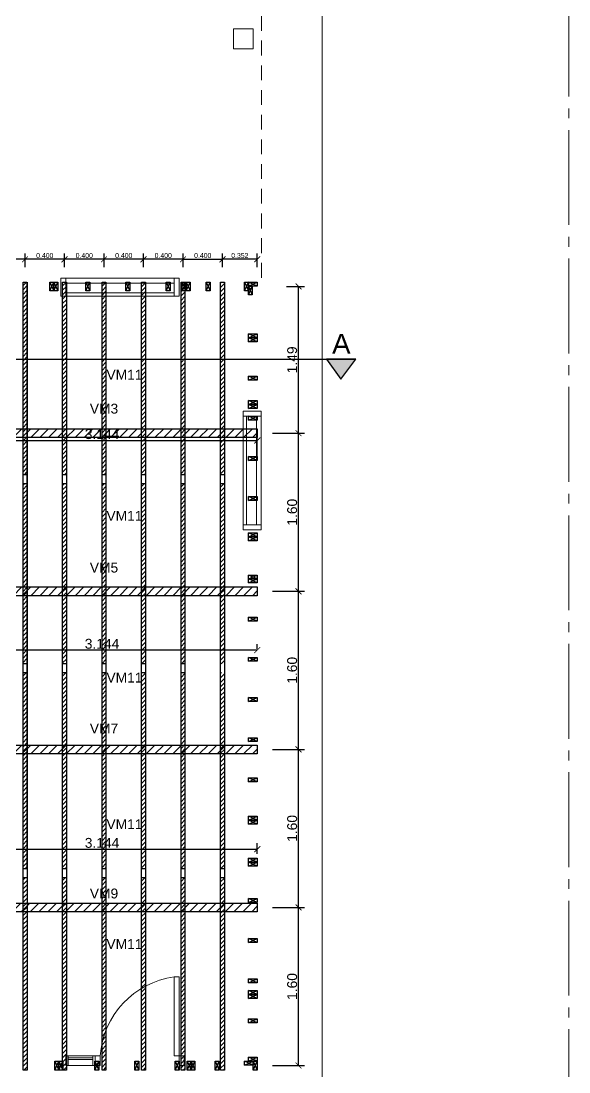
# Model space of a CAD drawing. Header units: millimetres. Extents: x 2924 to 6397, y 1565 to 1704.
# Drawn here: x 3223.78 to 3229.33, y 1580.18 to 1590.81 of the extents above; entities that cross this region are included whole.
import ezdxf

# ---------------------------------------------------------------- set-up
doc = ezdxf.new("R2010")
doc.units = ezdxf.units.MM
doc.header["$PDMODE"] = 35
for name, pattern in [('ACAD_ISO04W100', [30, 24, -3, 0, -3]), ('CONTINUA', [200, 100, 100]), ('DASHED', [0.75, 0.5, -0.25])]:
    doc.linetypes.add(name, pattern=pattern)
doc.layers.get('Defpoints').update_dxf_attribs({"color": 230})
for name, color, linetype in [('00_Celosia', 6, 'Continuous'), ('EJES', 8, 'Continuous'), ('P0-CARPINTERIAS', 7, 'Continuous'), ('P0-MUROS', 7, 'Continuous'), ('P0-PROYECCION', 7, 'Continuous'), ('P0-SOLADOS', 7, 'Continuous'), ('PT-MUROS', 7, 'Continuous')]:
    doc.layers.add(name, color=color, linetype=linetype)
doc.styles.add('Arial10', font='arial.ttf', dxfattribs={"height": 0.1})
doc.styles.get("Standard").update_dxf_attribs({"font": 'arial.ttf'})
doc.dimstyles.new('COTA-1-50', dxfattribs={"dimtxt": 0.1, "dimasz": 0.06, "dimexe": 0.06, "dimexo": 0.15, "dimgap": 0.0125, "dimtad": 1, "dimzin": 0, "dimdsep": 46, "dimtxsty": 'Arial10', "dimblk1": 'ARCHTICK', "dimblk2": 'ARCHTICK', "dimsah": 1, "dimcen": 0.09, "dimclrd": 7, "dimclre": 7, "dimclrt": 7, "dimazin": 0, "dimtfac": 1, "dimtofl": 0, "dimtmove": 2, "dimatfit": 3, "dimldrblk": 'ARCHTICK', "dimfxl": 1, "dimtolj": 1, "dimtzin": 0, "dimarcsym": 0})

# ---------------------------------------------------------------- blocks, each defined once
blk = doc.blocks.new('_ARCHTICK')
at = {"color": 0, "linetype": 'ByBlock', "const_width": 0.15}
blk.add_lwpolyline([(-0.5, -0.5), (0.5, 0.5)], dxfattribs=at)
blk = doc.blocks.new('*D430')
at = {"layer": 'Defpoints', "color": 0, "transparency": 16777216}
for p in [(3226.169, 1582.431), (3223.025, 1582.233), (3226.169, 1582.233)]:
    blk.add_point(p, dxfattribs=at)
at = {"layer": 'PT-MUROS', "color": 7, "lineweight": -2, "transparency": 16777216}
for p, q in [((3223.025, 1582.383), (3223.025, 1582.491)), ((3226.169, 1582.383), (3226.169, 1582.491)), ((3223.025, 1582.431), (3226.169, 1582.431))]:
    blk.add_line(p, q, dxfattribs=at)
at = {"layer": 'PT-MUROS', "color": 7, "lineweight": -2, "transparency": 16777216, "xscale": 0.06, "yscale": 0.06, "zscale": 0.06, "rotation": 180}
blk.add_blockref('_ARCHTICK', (3223.025, 1582.431), dxfattribs=at)
at = {"layer": 'PT-MUROS', "color": 7, "lineweight": -2, "transparency": 16777216, "xscale": 0.06, "yscale": 0.06, "zscale": 0.06}
blk.add_blockref('_ARCHTICK', (3226.169, 1582.431), dxfattribs=at)
at = {"layer": 'PT-MUROS', "color": 7, "transparency": 16777216, "insert": (3224.597, 1582.494), "char_height": 0.1, "attachment_point": 5, "style": 'Arial10'}
blk.add_mtext('\\A1;3.144', dxfattribs=at)
blk = doc.blocks.new('*D436')
at = {"layer": 'Defpoints', "color": 0, "transparency": 16777216}
for p in [(3226.169, 1586.567), (3223.025, 1586.221), (3226.169, 1586.221)]:
    blk.add_point(p, dxfattribs=at)
at = {"layer": 'PT-MUROS', "color": 7, "lineweight": -2, "transparency": 16777216}
for p, q in [((3223.025, 1586.371), (3223.025, 1586.627)), ((3226.169, 1586.371), (3226.169, 1586.627)), ((3223.025, 1586.567), (3226.169, 1586.567))]:
    blk.add_line(p, q, dxfattribs=at)
at = {"layer": 'PT-MUROS', "color": 7, "lineweight": -2, "transparency": 16777216, "xscale": 0.06, "yscale": 0.06, "zscale": 0.06, "rotation": 180}
blk.add_blockref('_ARCHTICK', (3223.025, 1586.567), dxfattribs=at)
at = {"layer": 'PT-MUROS', "color": 7, "lineweight": -2, "transparency": 16777216, "xscale": 0.06, "yscale": 0.06, "zscale": 0.06}
blk.add_blockref('_ARCHTICK', (3226.169, 1586.567), dxfattribs=at)
at = {"layer": 'PT-MUROS', "color": 7, "transparency": 16777216, "insert": (3224.597, 1586.631), "char_height": 0.1, "attachment_point": 5, "style": 'Arial10'}
blk.add_mtext('\\A1;3.144', dxfattribs=at)
blk = doc.blocks.new('*D437')
at = {"layer": 'Defpoints', "color": 0, "transparency": 16777216}
for p in [(3223.025, 1584.446), (3223.025, 1584.307), (3226.169, 1584.307)]:
    blk.add_point(p, dxfattribs=at)
at = {"layer": 'PT-MUROS', "color": 7, "lineweight": -2, "transparency": 16777216}
for p, q in [((3223.025, 1584.457), (3223.025, 1584.506)), ((3226.169, 1584.457), (3226.169, 1584.506)), ((3226.169, 1584.446), (3223.025, 1584.446))]:
    blk.add_line(p, q, dxfattribs=at)
at = {"layer": 'PT-MUROS', "color": 7, "lineweight": -2, "transparency": 16777216, "xscale": 0.06, "yscale": 0.06, "zscale": 0.06, "rotation": 180}
blk.add_blockref('_ARCHTICK', (3223.025, 1584.446), dxfattribs=at)
at = {"layer": 'PT-MUROS', "color": 7, "lineweight": -2, "transparency": 16777216, "xscale": 0.06, "yscale": 0.06, "zscale": 0.06}
blk.add_blockref('_ARCHTICK', (3226.169, 1584.446), dxfattribs=at)
at = {"layer": 'PT-MUROS', "color": 7, "transparency": 16777216, "insert": (3224.597, 1584.509), "char_height": 0.1, "attachment_point": 5, "style": 'Arial10'}
blk.add_mtext('\\A1;3.144', dxfattribs=at)
blk = doc.blocks.new('*D426')
at = {"layer": 'Defpoints', "color": 0, "transparency": 16777216}
for p in [(3225.817, 1588.401), (3225.817, 1588.171), (3226.169, 1588.171)]:
    blk.add_point(p, dxfattribs=at)
at = {"layer": 'PT-MUROS', "color": 7, "lineweight": -2, "transparency": 16777216}
for p, q in [((3225.817, 1588.321), (3225.817, 1588.461)), ((3226.169, 1588.401), (3225.817, 1588.401)), ((3226.169, 1588.321), (3226.169, 1588.461))]:
    blk.add_line(p, q, dxfattribs=at)
at = {"layer": 'PT-MUROS', "color": 7, "lineweight": -2, "transparency": 16777216, "xscale": 0.06, "yscale": 0.06, "zscale": 0.06, "rotation": 180}
blk.add_blockref('_ARCHTICK', (3225.817, 1588.401), dxfattribs=at)
at = {"layer": 'PT-MUROS', "color": 7, "lineweight": -2, "transparency": 16777216, "xscale": 0.06, "yscale": 0.06, "zscale": 0.06}
blk.add_blockref('_ARCHTICK', (3226.169, 1588.401), dxfattribs=at)
at = {"layer": 'PT-MUROS', "color": 7, "transparency": 16777216, "insert": (3225.993, 1588.439), "char_height": 0.05, "attachment_point": 5}
blk.add_mtext('\\A1;0.352', dxfattribs=at)
blk = doc.blocks.new('*D427')
at = {"layer": 'Defpoints', "color": 0, "transparency": 16777216}
for p in [(3225.817, 1588.401), (3225.417, 1588.171), (3225.817, 1588.171)]:
    blk.add_point(p, dxfattribs=at)
at = {"layer": 'PT-MUROS', "color": 7, "lineweight": -2, "transparency": 16777216}
for p, q in [((3225.417, 1588.321), (3225.417, 1588.461)), ((3225.417, 1588.401), (3225.817, 1588.401)), ((3225.817, 1588.321), (3225.817, 1588.461))]:
    blk.add_line(p, q, dxfattribs=at)
at = {"layer": 'PT-MUROS', "color": 7, "lineweight": -2, "transparency": 16777216, "xscale": 0.06, "yscale": 0.06, "zscale": 0.06, "rotation": 180}
blk.add_blockref('_ARCHTICK', (3225.417, 1588.401), dxfattribs=at)
at = {"layer": 'PT-MUROS', "color": 7, "lineweight": -2, "transparency": 16777216, "xscale": 0.06, "yscale": 0.06, "zscale": 0.06}
blk.add_blockref('_ARCHTICK', (3225.817, 1588.401), dxfattribs=at)
at = {"layer": 'PT-MUROS', "color": 7, "transparency": 16777216, "insert": (3225.617, 1588.439), "char_height": 0.05, "attachment_point": 5}
blk.add_mtext('\\A1;0.400', dxfattribs=at)
blk = doc.blocks.new('*D428')
at = {"layer": 'Defpoints', "color": 0, "transparency": 16777216}
for p in [(3225.017, 1588.401), (3225.017, 1588.171), (3225.417, 1588.171)]:
    blk.add_point(p, dxfattribs=at)
at = {"layer": 'PT-MUROS', "color": 7, "lineweight": -2, "transparency": 16777216}
for p, q in [((3225.017, 1588.321), (3225.017, 1588.461)), ((3225.417, 1588.401), (3225.017, 1588.401)), ((3225.417, 1588.321), (3225.417, 1588.461))]:
    blk.add_line(p, q, dxfattribs=at)
at = {"layer": 'PT-MUROS', "color": 7, "lineweight": -2, "transparency": 16777216, "xscale": 0.06, "yscale": 0.06, "zscale": 0.06, "rotation": 180}
blk.add_blockref('_ARCHTICK', (3225.017, 1588.401), dxfattribs=at)
at = {"layer": 'PT-MUROS', "color": 7, "lineweight": -2, "transparency": 16777216, "xscale": 0.06, "yscale": 0.06, "zscale": 0.06}
blk.add_blockref('_ARCHTICK', (3225.417, 1588.401), dxfattribs=at)
at = {"layer": 'PT-MUROS', "color": 7, "transparency": 16777216, "insert": (3225.217, 1588.439), "char_height": 0.05, "attachment_point": 5}
blk.add_mtext('\\A1;0.400', dxfattribs=at)
blk = doc.blocks.new('*D429')
at = {"layer": 'Defpoints', "color": 0, "transparency": 16777216}
for p in [(3224.617, 1588.401), (3224.617, 1588.171), (3225.017, 1588.171)]:
    blk.add_point(p, dxfattribs=at)
at = {"layer": 'PT-MUROS', "color": 7, "lineweight": -2, "transparency": 16777216}
for p, q in [((3224.617, 1588.321), (3224.617, 1588.461)), ((3225.017, 1588.401), (3224.617, 1588.401)), ((3225.017, 1588.321), (3225.017, 1588.461))]:
    blk.add_line(p, q, dxfattribs=at)
at = {"layer": 'PT-MUROS', "color": 7, "lineweight": -2, "transparency": 16777216, "xscale": 0.06, "yscale": 0.06, "zscale": 0.06, "rotation": 180}
blk.add_blockref('_ARCHTICK', (3224.617, 1588.401), dxfattribs=at)
at = {"layer": 'PT-MUROS', "color": 7, "lineweight": -2, "transparency": 16777216, "xscale": 0.06, "yscale": 0.06, "zscale": 0.06}
blk.add_blockref('_ARCHTICK', (3225.017, 1588.401), dxfattribs=at)
at = {"layer": 'PT-MUROS', "color": 7, "transparency": 16777216, "insert": (3224.817, 1588.439), "char_height": 0.05, "attachment_point": 5}
blk.add_mtext('\\A1;0.400', dxfattribs=at)
blk = doc.blocks.new('*D439')
at = {"layer": 'Defpoints', "color": 0, "transparency": 16777216}
for p in [(3224.217, 1588.401), (3224.217, 1588.171), (3224.617, 1588.171)]:
    blk.add_point(p, dxfattribs=at)
at = {"layer": 'PT-MUROS', "color": 7, "lineweight": -2, "transparency": 16777216}
for p, q in [((3224.217, 1588.321), (3224.217, 1588.461)), ((3224.617, 1588.401), (3224.217, 1588.401)), ((3224.617, 1588.321), (3224.617, 1588.461))]:
    blk.add_line(p, q, dxfattribs=at)
at = {"layer": 'PT-MUROS', "color": 7, "lineweight": -2, "transparency": 16777216, "xscale": 0.06, "yscale": 0.06, "zscale": 0.06, "rotation": 180}
blk.add_blockref('_ARCHTICK', (3224.217, 1588.401), dxfattribs=at)
at = {"layer": 'PT-MUROS', "color": 7, "lineweight": -2, "transparency": 16777216, "xscale": 0.06, "yscale": 0.06, "zscale": 0.06}
blk.add_blockref('_ARCHTICK', (3224.617, 1588.401), dxfattribs=at)
at = {"layer": 'PT-MUROS', "color": 7, "transparency": 16777216, "insert": (3224.417, 1588.439), "char_height": 0.05, "attachment_point": 5}
blk.add_mtext('\\A1;0.400', dxfattribs=at)
blk = doc.blocks.new('*D440')
at = {"layer": 'Defpoints', "color": 0, "transparency": 16777216}
for p in [(3223.817, 1588.401), (3223.817, 1588.171), (3224.217, 1588.171)]:
    blk.add_point(p, dxfattribs=at)
at = {"layer": 'PT-MUROS', "color": 7, "lineweight": -2, "transparency": 16777216}
for p, q in [((3223.817, 1588.321), (3223.817, 1588.461)), ((3224.217, 1588.401), (3223.817, 1588.401)), ((3224.217, 1588.321), (3224.217, 1588.461))]:
    blk.add_line(p, q, dxfattribs=at)
at = {"layer": 'PT-MUROS', "color": 7, "lineweight": -2, "transparency": 16777216, "xscale": 0.06, "yscale": 0.06, "zscale": 0.06, "rotation": 180}
blk.add_blockref('_ARCHTICK', (3223.817, 1588.401), dxfattribs=at)
at = {"layer": 'PT-MUROS', "color": 7, "lineweight": -2, "transparency": 16777216, "xscale": 0.06, "yscale": 0.06, "zscale": 0.06}
blk.add_blockref('_ARCHTICK', (3224.217, 1588.401), dxfattribs=at)
at = {"layer": 'PT-MUROS', "color": 7, "transparency": 16777216, "insert": (3224.017, 1588.439), "char_height": 0.05, "attachment_point": 5}
blk.add_mtext('\\A1;0.400', dxfattribs=at)
blk = doc.blocks.new('*D441')
at = {"layer": 'Defpoints', "color": 0, "transparency": 16777216}
for p in [(3223.417, 1588.401), (3223.417, 1588.171), (3223.817, 1588.171)]:
    blk.add_point(p, dxfattribs=at)
at = {"layer": 'PT-MUROS', "color": 7, "lineweight": -2, "transparency": 16777216}
for p, q in [((3223.417, 1588.321), (3223.417, 1588.461)), ((3223.817, 1588.401), (3223.417, 1588.401)), ((3223.817, 1588.321), (3223.817, 1588.461))]:
    blk.add_line(p, q, dxfattribs=at)
at = {"layer": 'PT-MUROS', "color": 7, "lineweight": -2, "transparency": 16777216, "xscale": 0.06, "yscale": 0.06, "zscale": 0.06, "rotation": 180}
blk.add_blockref('_ARCHTICK', (3223.417, 1588.401), dxfattribs=at)
at = {"layer": 'PT-MUROS', "color": 7, "lineweight": -2, "transparency": 16777216, "xscale": 0.06, "yscale": 0.06, "zscale": 0.06}
blk.add_blockref('_ARCHTICK', (3223.817, 1588.401), dxfattribs=at)
at = {"layer": 'PT-MUROS', "color": 7, "transparency": 16777216, "insert": (3223.617, 1588.439), "char_height": 0.05, "attachment_point": 5}
blk.add_mtext('\\A1;0.400', dxfattribs=at)
blk = doc.blocks.new('*D467')
at = {"layer": '00_Celosia', "color": 7, "lineweight": -2, "transparency": 16777216}
for p, q in [((3226.325, 1581.841), (3226.647, 1581.841)), ((3226.587, 1580.241), (3226.587, 1581.841)), ((3226.325, 1580.241), (3226.647, 1580.241))]:
    blk.add_line(p, q, dxfattribs=at)
at = {"layer": 'Defpoints', "color": 0, "transparency": 16777216}
for p in [(3226.175, 1581.841), (3226.587, 1581.841), (3226.175, 1580.241)]:
    blk.add_point(p, dxfattribs=at)
at = {"layer": '00_Celosia', "color": 7, "lineweight": -2, "transparency": 16777216, "xscale": 0.06, "yscale": 0.06, "zscale": 0.06}
for p, rotation in [((3226.587, 1581.841), 90), ((3226.587, 1580.241), 270)]:
    blk.add_blockref('_ARCHTICK', p, dxfattribs=dict(at, rotation=rotation))
at = {"layer": '00_Celosia', "color": 7, "transparency": 16777216, "insert": (3226.523, 1581.041), "char_height": 0.1, "attachment_point": 5, "rotation": 90, "style": 'Arial10'}
blk.add_mtext('\\A1;1.60', dxfattribs=at)
blk = doc.blocks.new('*D468')
at = {"layer": '00_Celosia', "color": 7, "lineweight": -2, "transparency": 16777216}
for p, q in [((3226.325, 1583.441), (3226.647, 1583.441)), ((3226.587, 1581.841), (3226.587, 1583.441)), ((3226.325, 1581.841), (3226.647, 1581.841))]:
    blk.add_line(p, q, dxfattribs=at)
at = {"layer": 'Defpoints', "color": 0, "transparency": 16777216}
for p in [(3226.175, 1583.441), (3226.587, 1583.441), (3226.175, 1581.841)]:
    blk.add_point(p, dxfattribs=at)
at = {"layer": '00_Celosia', "color": 7, "lineweight": -2, "transparency": 16777216, "xscale": 0.06, "yscale": 0.06, "zscale": 0.06}
for p, rotation in [((3226.587, 1583.441), 90), ((3226.587, 1581.841), 270)]:
    blk.add_blockref('_ARCHTICK', p, dxfattribs=dict(at, rotation=rotation))
at = {"layer": '00_Celosia', "color": 7, "transparency": 16777216, "insert": (3226.523, 1582.641), "char_height": 0.1, "attachment_point": 5, "rotation": 90, "style": 'Arial10'}
blk.add_mtext('\\A1;1.60', dxfattribs=at)
blk = doc.blocks.new('*D469')
at = {"layer": '00_Celosia', "color": 7, "lineweight": -2, "transparency": 16777216}
for p, q in [((3226.325, 1585.041), (3226.647, 1585.041)), ((3226.587, 1583.441), (3226.587, 1585.041)), ((3226.325, 1583.441), (3226.647, 1583.441))]:
    blk.add_line(p, q, dxfattribs=at)
at = {"layer": 'Defpoints', "color": 0, "transparency": 16777216}
for p in [(3226.175, 1585.041), (3226.587, 1585.041), (3226.175, 1583.441)]:
    blk.add_point(p, dxfattribs=at)
at = {"layer": '00_Celosia', "color": 7, "lineweight": -2, "transparency": 16777216, "xscale": 0.06, "yscale": 0.06, "zscale": 0.06}
for p, rotation in [((3226.587, 1585.041), 90), ((3226.587, 1583.441), 270)]:
    blk.add_blockref('_ARCHTICK', p, dxfattribs=dict(at, rotation=rotation))
at = {"layer": '00_Celosia', "color": 7, "transparency": 16777216, "insert": (3226.523, 1584.241), "char_height": 0.1, "attachment_point": 5, "rotation": 90, "style": 'Arial10'}
blk.add_mtext('\\A1;1.60', dxfattribs=at)
blk = doc.blocks.new('*D470')
at = {"layer": '00_Celosia', "color": 7, "lineweight": -2, "transparency": 16777216}
for p, q in [((3226.325, 1586.641), (3226.647, 1586.641)), ((3226.587, 1585.041), (3226.587, 1586.641)), ((3226.325, 1585.041), (3226.647, 1585.041))]:
    blk.add_line(p, q, dxfattribs=at)
at = {"layer": 'Defpoints', "color": 0, "transparency": 16777216}
for p in [(3226.175, 1586.641), (3226.587, 1586.641), (3226.175, 1585.041)]:
    blk.add_point(p, dxfattribs=at)
at = {"layer": '00_Celosia', "color": 7, "lineweight": -2, "transparency": 16777216, "xscale": 0.06, "yscale": 0.06, "zscale": 0.06}
for p, rotation in [((3226.587, 1586.641), 90), ((3226.587, 1585.041), 270)]:
    blk.add_blockref('_ARCHTICK', p, dxfattribs=dict(at, rotation=rotation))
at = {"layer": '00_Celosia', "color": 7, "transparency": 16777216, "insert": (3226.523, 1585.841), "char_height": 0.1, "attachment_point": 5, "rotation": 90, "style": 'Arial10'}
blk.add_mtext('\\A1;1.60', dxfattribs=at)
blk = doc.blocks.new('*D471')
at = {"layer": '00_Celosia', "color": 7, "lineweight": -2, "transparency": 16777216}
for p, q in [((3226.464, 1588.126), (3226.647, 1588.126)), ((3226.587, 1586.641), (3226.587, 1588.126)), ((3226.325, 1586.641), (3226.647, 1586.641))]:
    blk.add_line(p, q, dxfattribs=at)
at = {"layer": 'Defpoints', "color": 0, "transparency": 16777216}
for p in [(3226.314, 1588.126), (3226.587, 1588.126), (3226.175, 1586.641)]:
    blk.add_point(p, dxfattribs=at)
at = {"layer": '00_Celosia', "color": 7, "lineweight": -2, "transparency": 16777216, "xscale": 0.06, "yscale": 0.06, "zscale": 0.06}
for p, rotation in [((3226.587, 1588.126), 90), ((3226.587, 1586.641), 270)]:
    blk.add_blockref('_ARCHTICK', p, dxfattribs=dict(at, rotation=rotation))
at = {"layer": '00_Celosia', "color": 7, "transparency": 16777216, "insert": (3226.523, 1587.383), "char_height": 0.1, "attachment_point": 5, "rotation": 90, "style": 'Arial10'}
blk.add_mtext('\\A1;1.49', dxfattribs=at)

msp = doc.modelspace()

# ---------------------------------------------------------------- hatches: boundary and pattern name
at = {"layer": 'PT-MUROS'}
h = msp.add_hatch(dxfattribs=at)
h.set_pattern_fill('ANSI31', color=4, scale=0.01)
h.set_pattern_definition([(45, (135.904342, -40.150485), (-0.0224506403, 0.0224506403), [])])
h.paths.add_polyline_path([(3225.7968, 1588.1706), (3225.8368, 1588.1706), (3225.8368, 1586.2209), (3225.7968, 1586.2209)])
h.paths.add_polyline_path([(3225.3968, 1588.1706), (3225.4368, 1588.1706), (3225.4368, 1586.2209), (3225.3968, 1586.2209)])
h.paths.add_polyline_path([(3224.9968, 1588.1706), (3225.0368, 1588.1706), (3225.0368, 1586.2209), (3224.9968, 1586.2209)])
h.paths.add_polyline_path([(3224.5968, 1588.1706), (3224.6368, 1588.1706), (3224.6368, 1586.2209), (3224.5968, 1586.2209)])
h.paths.add_polyline_path([(3224.1968, 1588.1706), (3224.2368, 1588.1706), (3224.2368, 1586.2209), (3224.1968, 1586.2209)])
h.paths.add_polyline_path([(3223.7968, 1588.1706), (3223.8368, 1588.1706), (3223.8368, 1586.2209), (3223.7968, 1586.2209)])
h.paths.add_polyline_path([(3223.3968, 1588.1706), (3223.4368, 1588.1706), (3223.4368, 1586.2209), (3223.3968, 1586.2209)])
h.paths.add_polyline_path([(3221.3088, 1588.1706), (3221.3488, 1588.1706), (3221.3488, 1586.2209), (3221.3088, 1586.2209)])
h.paths.add_polyline_path([(3221.7088, 1588.1706), (3221.7488, 1588.1706), (3221.7488, 1586.2209), (3221.7088, 1586.2209)])
h.paths.add_polyline_path([(3222.1088, 1588.1706), (3222.1488, 1588.1706), (3222.1488, 1586.2209), (3222.1088, 1586.2209)])
h.paths.add_polyline_path([(3222.5088, 1588.1706), (3222.5488, 1588.1706), (3222.5488, 1586.2209), (3222.5088, 1586.2209)])
h.paths.add_polyline_path([(3219.7088, 1588.1706), (3219.7488, 1588.1706), (3219.7488, 1586.2209), (3219.7088, 1586.2209)])
h.paths.add_polyline_path([(3220.1088, 1588.1706), (3220.1488, 1588.1706), (3220.1488, 1586.2209), (3220.1088, 1586.2209)])
h.paths.add_polyline_path([(3220.5088, 1588.1706), (3220.5488, 1588.1706), (3220.5488, 1586.2209), (3220.5088, 1586.2209)])
h.paths.add_polyline_path([(3220.9088, 1588.1706), (3220.9488, 1588.1706), (3220.9488, 1586.2209), (3220.9088, 1586.2209)])
h.paths.add_polyline_path([(3219.4765, 1588.1706), (3219.5165, 1588.1706), (3219.5165, 1586.2209), (3219.4765, 1586.2209)])
h.paths.add_polyline_path([(3220.1088, 1586.1329), (3220.1488, 1586.1329), (3220.1488, 1584.3071), (3220.1088, 1584.3071)])
h.paths.add_polyline_path([(3220.5088, 1586.1329), (3220.5488, 1586.1329), (3220.5488, 1584.3071), (3220.5088, 1584.3071)])
h.paths.add_polyline_path([(3220.9088, 1586.1329), (3220.9488, 1586.1329), (3220.9488, 1584.3071), (3220.9088, 1584.3071)])
h.paths.add_polyline_path([(3221.3088, 1586.1329), (3221.3488, 1586.1329), (3221.3488, 1584.3071), (3221.3088, 1584.3071)])
h.paths.add_polyline_path([(3221.7088, 1586.1329), (3221.7488, 1586.1329), (3221.7488, 1584.3071), (3221.7088, 1584.3071)])
h.paths.add_polyline_path([(3222.1088, 1586.1329), (3222.1488, 1586.1329), (3222.1488, 1584.3071), (3222.1088, 1584.3071)])
h.paths.add_polyline_path([(3222.5088, 1586.1329), (3222.5488, 1586.1329), (3222.5488, 1584.3071), (3222.5088, 1584.3071)])
h.paths.add_polyline_path([(3219.4765, 1586.1329), (3219.5165, 1586.1329), (3219.5165, 1584.3071), (3219.4765, 1584.3071)])
h.paths.add_polyline_path([(3219.7088, 1586.1329), (3219.7488, 1586.1329), (3219.7488, 1584.3071), (3219.7088, 1584.3071)])
h.paths.add_polyline_path([(3221.3088, 1584.2191), (3221.3488, 1584.2191), (3221.3489, 1582.2334), (3221.3089, 1582.2334)])
h.paths.add_polyline_path([(3221.7088, 1584.2191), (3221.7488, 1584.2191), (3221.7489, 1582.2334), (3221.7089, 1582.2334)])
h.paths.add_polyline_path([(3222.1088, 1584.2191), (3222.1488, 1584.2191), (3222.1489, 1582.2334), (3222.1089, 1582.2334)])
h.paths.add_polyline_path([(3222.5088, 1584.2191), (3222.5488, 1584.2191), (3222.5489, 1582.2334), (3222.5089, 1582.2334)])
h.paths.add_polyline_path([(3220.5088, 1584.2191), (3220.5488, 1584.2191), (3220.5489, 1582.0256), (3220.5089, 1582.0256)])
h.paths.add_polyline_path([(3220.9088, 1584.2191), (3220.9488, 1584.2191), (3220.9489, 1582.0256), (3220.9089, 1582.0256)])
h.paths.add_polyline_path([(3219.4765, 1584.2191), (3219.5165, 1584.2191), (3219.5165, 1582.0256), (3219.4765, 1582.0256)])
h.paths.add_polyline_path([(3219.7088, 1584.2191), (3219.7488, 1584.2191), (3219.7489, 1582.0256), (3219.7089, 1582.0256)])
h.paths.add_polyline_path([(3220.1088, 1584.2191), (3220.1488, 1584.2191), (3220.1489, 1582.0256), (3220.1089, 1582.0256)])
h.paths.add_polyline_path([(3222.509, 1582.1454), (3222.549, 1582.1454), (3222.549, 1581.0011), (3222.509, 1581.0011)])
h.paths.add_polyline_path([(3221.309, 1582.1454), (3221.349, 1582.1454), (3221.349, 1581.0011), (3221.309, 1581.0011)])
h.paths.add_polyline_path([(3221.709, 1582.1454), (3221.749, 1582.1454), (3221.749, 1581.0011), (3221.709, 1581.0011)])
h.paths.add_polyline_path([(3222.109, 1582.1454), (3222.149, 1582.1454), (3222.149, 1581.0011), (3222.109, 1581.0011)])
h.paths.add_polyline_path([(3224.597, 1582.1454), (3224.637, 1582.1454), (3224.637, 1580.1956), (3224.597, 1580.1956)])
h.paths.add_polyline_path([(3224.197, 1582.1454), (3224.237, 1582.1454), (3224.237, 1580.1956), (3224.197, 1580.1956)])
h.paths.add_polyline_path([(3223.797, 1582.1454), (3223.837, 1582.1454), (3223.837, 1580.1956), (3223.797, 1580.1956)])
h.paths.add_polyline_path([(3223.397, 1582.1454), (3223.437, 1582.1454), (3223.437, 1580.1956), (3223.397, 1580.1956)])
h.paths.add_polyline_path([(3225.397, 1582.1454), (3225.437, 1582.1454), (3225.437, 1580.1956), (3225.397, 1580.1956)])
h.paths.add_polyline_path([(3224.997, 1582.1454), (3225.037, 1582.1454), (3225.037, 1580.1956), (3224.997, 1580.1956)])
h.paths.add_polyline_path([(3225.797, 1582.1454), (3225.837, 1582.1454), (3225.837, 1580.1956), (3225.797, 1580.1956)])
h.paths.add_polyline_path([(3225.7968, 1584.2191), (3225.8368, 1584.2191), (3225.8369, 1582.2334), (3225.7969, 1582.2334)])
h.paths.add_polyline_path([(3223.3968, 1584.2191), (3223.4368, 1584.2191), (3223.4369, 1582.2333), (3223.3969, 1582.2333)])
h.paths.add_polyline_path([(3223.7968, 1584.2191), (3223.8368, 1584.2191), (3223.8369, 1582.2334), (3223.7969, 1582.2334)])
h.paths.add_polyline_path([(3224.1968, 1584.2191), (3224.2368, 1584.2191), (3224.2369, 1582.2334), (3224.1969, 1582.2334)])
h.paths.add_polyline_path([(3224.5968, 1584.2191), (3224.6368, 1584.2191), (3224.6369, 1582.2334), (3224.5969, 1582.2334)])
h.paths.add_polyline_path([(3224.9968, 1584.2191), (3225.0368, 1584.2191), (3225.0369, 1582.2334), (3224.9969, 1582.2334)])
h.paths.add_polyline_path([(3225.3968, 1584.2191), (3225.4368, 1584.2191), (3225.4369, 1582.2334), (3225.3969, 1582.2334)])
h.paths.add_polyline_path([(3225.7968, 1586.1329), (3225.8368, 1586.1329), (3225.8368, 1584.3071), (3225.7968, 1584.3071)])
h.paths.add_polyline_path([(3223.3968, 1586.1329), (3223.4368, 1586.1329), (3223.4368, 1584.3071), (3223.3968, 1584.3071)])
h.paths.add_polyline_path([(3223.7968, 1586.1329), (3223.8368, 1586.1329), (3223.8368, 1584.3071), (3223.7968, 1584.3071)])
h.paths.add_polyline_path([(3224.1968, 1586.1329), (3224.2368, 1586.1329), (3224.2368, 1584.3071), (3224.1968, 1584.3071)])
h.paths.add_polyline_path([(3224.5968, 1586.1329), (3224.6368, 1586.1329), (3224.6368, 1584.3071), (3224.5968, 1584.3071)])
h.paths.add_polyline_path([(3224.9968, 1586.1329), (3225.0368, 1586.1329), (3225.0368, 1584.3071), (3224.9968, 1584.3071)])
h.paths.add_polyline_path([(3225.3968, 1586.1329), (3225.4368, 1586.1329), (3225.4368, 1584.3071), (3225.3968, 1584.3071)])
h.paths.add_polyline_path([(3221.1263, 1582.1454), (3221.1663, 1582.1454), (3221.1663, 1582.1454), (3221.1263, 1582.1454)])
h.paths.add_polyline_path([(3221.1663, 1581.8846), (3221.1263, 1581.8846), (3221.1263, 1581.0011), (3221.1663, 1581.0011)])
at = {"layer": 'PT-MUROS', "true_color": 0xcc2427}
h = msp.add_hatch(color=242, dxfattribs=at)
h.dxf.hatch_style = 1
h.paths.add_polyline_path([(3218.3234, 1587.1888), (3218.4765, 1587.3888), (3218.1765, 1587.3888)])
h.paths.add_polyline_path([(3227.0157, 1587.1888), (3227.1688, 1587.3888), (3226.8688, 1587.3888)])
at = {"layer": 'PT-MUROS'}
h = msp.add_hatch(dxfattribs=at)
h.set_pattern_fill('ANSI31', color=3, scale=0.02)
h.set_pattern_definition([(45, (135.90434, -37.77298), (-0.0449012806, 0.0449012806), [])])
h.paths.add_polyline_path([(3223.0248, 1586.6846), (3226.1688, 1586.6846), (3226.1688, 1586.5966), (3223.0248, 1586.5966)])
h = msp.add_hatch(dxfattribs=at)
h.set_pattern_fill('ANSI31', color=3, scale=0.02)
h.set_pattern_definition([(45, (135.90434, -39.37298), (-0.0449012806, 0.0449012806), [])])
h.paths.add_polyline_path([(3223.0248, 1585.0846), (3226.1688, 1585.0846), (3226.1688, 1584.9966), (3223.0248, 1584.9966)])
h = msp.add_hatch(dxfattribs=at)
h.set_pattern_fill('ANSI31', color=3, scale=0.02)
h.set_pattern_definition([(45, (135.90434, -40.97298), (-0.0449012806, 0.0449012806), [])])
h.paths.add_polyline_path([(3223.0248, 1583.4846), (3226.1688, 1583.4846), (3226.1688, 1583.3966), (3223.0248, 1583.3966)])
h = msp.add_hatch(dxfattribs=at)
h.set_pattern_fill('ANSI31', color=3, scale=0.02)
h.set_pattern_definition([(45, (135.90434, -40.49923), (-0.0449012806, 0.0449012806), [])])
h.paths.add_polyline_path([(3223.0248, 1581.8846), (3226.1688, 1581.8846), (3226.1688, 1581.7966), (3223.0248, 1581.7966)])

# ---------------------------------------------------------------- linework, layer by layer
at = {"color": 0, "const_width": 0.0003}
for points in [[(3226.0788, 1588.1706), (3223.6388, 1588.1706), (3223.6388, 1588.0806), (3226.0788, 1588.0806)], [(3226.1688, 1587.6056), (3226.0788, 1587.6056), (3226.0788, 1588.1706), (3226.1688, 1588.1706)], [(3226.1688, 1585.1656), (3226.0788, 1585.1656), (3226.0788, 1587.6056), (3226.1688, 1587.6056)], [(3226.1688, 1582.7256), (3226.0788, 1582.7256), (3226.0788, 1585.1656), (3226.1688, 1585.1656)], [(3226.1688, 1580.2856), (3226.0788, 1580.2856), (3226.0788, 1582.7256), (3226.1688, 1582.7256)], [(3223.7288, 1580.2856), (3226.1688, 1580.2856), (3226.1688, 1580.1956), (3223.7288, 1580.1956)]]:
    msp.add_lwpolyline(points, close=True, dxfattribs=at)
at = {"color": 0}
for points in [[(3224.0688, 1588.1706), (3224.1088, 1588.1706), (3224.1088, 1588.0806), (3224.0688, 1588.0806), (3224.0688, 1588.1706), (3224.1088, 1588.0806), (3224.0688, 1588.0806), (3224.1088, 1588.1706)], [(3224.1088, 1588.1706), (3224.1488, 1588.1706), (3224.1488, 1588.0806), (3224.1088, 1588.0806), (3224.1088, 1588.1706), (3224.1488, 1588.0806), (3224.1088, 1588.0806), (3224.1488, 1588.1706)], [(3225.4088, 1588.1706), (3225.4488, 1588.1706), (3225.4488, 1588.0806), (3225.4088, 1588.0806), (3225.4088, 1588.1706), (3225.4488, 1588.0806), (3225.4088, 1588.0806), (3225.4488, 1588.1706)], [(3225.4488, 1588.1706), (3225.4888, 1588.1706), (3225.4888, 1588.0806), (3225.4488, 1588.0806), (3225.4488, 1588.1706), (3225.4888, 1588.0806), (3225.4488, 1588.0806), (3225.4888, 1588.1706)], [(3225.6521, 1588.1706), (3225.6921, 1588.1706), (3225.6921, 1588.0806), (3225.6521, 1588.0806), (3225.6521, 1588.1706), (3225.6921, 1588.0806), (3225.6521, 1588.0806), (3225.6921, 1588.1706)], [(3226.0388, 1588.1706), (3226.0788, 1588.1706), (3226.0788, 1588.0806), (3226.0388, 1588.0806), (3226.0388, 1588.1706), (3226.0788, 1588.0806), (3226.0388, 1588.0806), (3226.0788, 1588.1706)], [(3226.0788, 1588.1306), (3226.0788, 1588.1706), (3226.1688, 1588.1706), (3226.1688, 1588.1306), (3226.0788, 1588.1306), (3226.1688, 1588.1706), (3226.1688, 1588.1306), (3226.0788, 1588.1706)], [(3226.0788, 1588.1306), (3226.1188, 1588.1306), (3226.1188, 1588.0406), (3226.0788, 1588.0406), (3226.0788, 1588.1306), (3226.1188, 1588.0406), (3226.0788, 1588.0406), (3226.1188, 1588.1306)], [(3226.0788, 1587.6056), (3226.0788, 1587.6456), (3226.1688, 1587.6456), (3226.1688, 1587.6056), (3226.0788, 1587.6056), (3226.1688, 1587.6456), (3226.1688, 1587.6056), (3226.0788, 1587.6456)], [(3226.0788, 1587.5656), (3226.0788, 1587.6056), (3226.1688, 1587.6056), (3226.1688, 1587.5656), (3226.0788, 1587.5656), (3226.1688, 1587.6056), (3226.1688, 1587.5656), (3226.0788, 1587.6056)], [(3226.0788, 1587.179), (3226.0788, 1587.219), (3226.1688, 1587.219), (3226.1688, 1587.179), (3226.0788, 1587.179), (3226.1688, 1587.219), (3226.1688, 1587.179), (3226.0788, 1587.219)], [(3226.0788, 1586.9323), (3226.0788, 1586.9723), (3226.1688, 1586.9723), (3226.1688, 1586.9323), (3226.0788, 1586.9323), (3226.1688, 1586.9723), (3226.1688, 1586.9323), (3226.0788, 1586.9723)], [(3226.0788, 1586.8923), (3226.0788, 1586.9323), (3226.1688, 1586.9323), (3226.1688, 1586.8923), (3226.0788, 1586.8923), (3226.1688, 1586.9323), (3226.1688, 1586.8923), (3226.0788, 1586.9323)], [(3226.0788, 1585.5923), (3226.0788, 1585.6323), (3226.1688, 1585.6323), (3226.1688, 1585.5923), (3226.0788, 1585.5923), (3226.1688, 1585.6323), (3226.1688, 1585.5923), (3226.0788, 1585.6323)], [(3226.0788, 1585.5523), (3226.0788, 1585.5923), (3226.1688, 1585.5923), (3226.1688, 1585.5523), (3226.0788, 1585.5523), (3226.1688, 1585.5923), (3226.1688, 1585.5523), (3226.0788, 1585.5923)], [(3226.0788, 1585.1656), (3226.0788, 1585.2056), (3226.1688, 1585.2056), (3226.1688, 1585.1656), (3226.0788, 1585.1656), (3226.1688, 1585.2056), (3226.1688, 1585.1656), (3226.0788, 1585.2056)], [(3226.0788, 1585.1256), (3226.0788, 1585.1656), (3226.1688, 1585.1656), (3226.1688, 1585.1256), (3226.0788, 1585.1256), (3226.1688, 1585.1656), (3226.1688, 1585.1256), (3226.0788, 1585.1656)], [(3226.0788, 1584.739), (3226.0788, 1584.779), (3226.1688, 1584.779), (3226.1688, 1584.739), (3226.0788, 1584.739), (3226.1688, 1584.779), (3226.1688, 1584.739), (3226.0788, 1584.779)], [(3226.0788, 1584.3323), (3226.0788, 1584.3723), (3226.1688, 1584.3723), (3226.1688, 1584.3323), (3226.0788, 1584.3323), (3226.1688, 1584.3723), (3226.1688, 1584.3323), (3226.0788, 1584.3723)], [(3226.0788, 1583.9256), (3226.0788, 1583.9656), (3226.1688, 1583.9656), (3226.1688, 1583.9256), (3226.0788, 1583.9256), (3226.1688, 1583.9656), (3226.1688, 1583.9256), (3226.0788, 1583.9656)], [(3226.0788, 1583.519), (3226.0788, 1583.559), (3226.1688, 1583.559), (3226.1688, 1583.519), (3226.0788, 1583.519), (3226.1688, 1583.559), (3226.1688, 1583.519), (3226.0788, 1583.559)], [(3226.0788, 1583.1123), (3226.0788, 1583.1523), (3226.1688, 1583.1523), (3226.1688, 1583.1123), (3226.0788, 1583.1123), (3226.1688, 1583.1523), (3226.1688, 1583.1123), (3226.0788, 1583.1523)], [(3226.0788, 1582.7256), (3226.0788, 1582.7656), (3226.1688, 1582.7656), (3226.1688, 1582.7256), (3226.0788, 1582.7256), (3226.1688, 1582.7656), (3226.1688, 1582.7256), (3226.0788, 1582.7656)], [(3226.0788, 1582.6856), (3226.0788, 1582.7256), (3226.1688, 1582.7256), (3226.1688, 1582.6856), (3226.0788, 1582.6856), (3226.1688, 1582.7256), (3226.1688, 1582.6856), (3226.0788, 1582.7256)], [(3226.0788, 1582.299), (3226.0788, 1582.339), (3226.1688, 1582.339), (3226.1688, 1582.299), (3226.0788, 1582.299), (3226.1688, 1582.339), (3226.1688, 1582.299), (3226.0788, 1582.339)], [(3226.0788, 1582.259), (3226.0788, 1582.299), (3226.1688, 1582.299), (3226.1688, 1582.259), (3226.0788, 1582.259), (3226.1688, 1582.299), (3226.1688, 1582.259), (3226.0788, 1582.299)], [(3226.0788, 1580.959), (3226.0788, 1580.999), (3226.1688, 1580.999), (3226.1688, 1580.959), (3226.0788, 1580.959), (3226.1688, 1580.999), (3226.1688, 1580.959), (3226.0788, 1580.999)], [(3226.0788, 1580.919), (3226.0788, 1580.959), (3226.1688, 1580.959), (3226.1688, 1580.919), (3226.0788, 1580.919), (3226.1688, 1580.959), (3226.1688, 1580.919), (3226.0788, 1580.959)], [(3226.0788, 1580.6723), (3226.0788, 1580.7123), (3226.1688, 1580.7123), (3226.1688, 1580.6723), (3226.0788, 1580.6723), (3226.1688, 1580.7123), (3226.1688, 1580.6723), (3226.0788, 1580.7123)], [(3226.0788, 1580.2856), (3226.0788, 1580.3256), (3226.1688, 1580.3256), (3226.1688, 1580.2856), (3226.0788, 1580.2856), (3226.1688, 1580.3256), (3226.1688, 1580.2856), (3226.0788, 1580.3256)], [(3224.1188, 1580.2856), (3224.1588, 1580.2856), (3224.1588, 1580.1956), (3224.1188, 1580.1956), (3224.1188, 1580.2856), (3224.1588, 1580.1956), (3224.1188, 1580.1956), (3224.1588, 1580.2856)], [(3224.1588, 1580.2856), (3224.1988, 1580.2856), (3224.1988, 1580.1956), (3224.1588, 1580.1956), (3224.1588, 1580.2856), (3224.1988, 1580.1956), (3224.1588, 1580.1956), (3224.1988, 1580.2856)], [(3225.4581, 1580.2856), (3225.4981, 1580.2856), (3225.4981, 1580.1956), (3225.4581, 1580.1956), (3225.4581, 1580.2856), (3225.4981, 1580.1956), (3225.4581, 1580.1956), (3225.4981, 1580.2856)], [(3225.4981, 1580.2856), (3225.5381, 1580.2856), (3225.5381, 1580.1956), (3225.4981, 1580.1956), (3225.4981, 1580.2856), (3225.5381, 1580.1956), (3225.4981, 1580.1956), (3225.5381, 1580.2856)], [(3225.7428, 1580.2856), (3225.7828, 1580.2856), (3225.7828, 1580.1956), (3225.7428, 1580.1956), (3225.7428, 1580.2856), (3225.7828, 1580.1956), (3225.7428, 1580.1956), (3225.7828, 1580.2856)], [(3226.0388, 1580.2456), (3226.0388, 1580.2856), (3226.1288, 1580.2856), (3226.1288, 1580.2456), (3226.0388, 1580.2456), (3226.1288, 1580.2856), (3226.1288, 1580.2456), (3226.0388, 1580.2856)], [(3226.1288, 1580.2856), (3226.1688, 1580.2856), (3226.1688, 1580.1956), (3226.1288, 1580.1956), (3226.1288, 1580.2856), (3226.1688, 1580.1956), (3226.1288, 1580.1956), (3226.1688, 1580.2856)]]:
    msp.add_lwpolyline(points, dxfattribs=at)
at = {"color": 8}
for points in [[(3224.4321, 1588.1706), (3224.4721, 1588.1706), (3224.4721, 1588.0806), (3224.4321, 1588.0806), (3224.4321, 1588.1706), (3224.4721, 1588.0806), (3224.4321, 1588.0806), (3224.4721, 1588.1706)], [(3224.8388, 1588.1706), (3224.8788, 1588.1706), (3224.8788, 1588.0806), (3224.8388, 1588.0806), (3224.8388, 1588.1706), (3224.8788, 1588.0806), (3224.8388, 1588.0806), (3224.8788, 1588.1706)], [(3225.2455, 1588.1706), (3225.2855, 1588.1706), (3225.2855, 1588.0806), (3225.2455, 1588.0806), (3225.2455, 1588.1706), (3225.2855, 1588.0806), (3225.2455, 1588.0806), (3225.2855, 1588.1706)], [(3226.0788, 1586.7723), (3226.0788, 1586.8123), (3226.1688, 1586.8123), (3226.1688, 1586.7723), (3226.0788, 1586.7723), (3226.1688, 1586.8123), (3226.1688, 1586.7723), (3226.0788, 1586.8123)], [(3226.0788, 1586.3656), (3226.0788, 1586.4056), (3226.1688, 1586.4056), (3226.1688, 1586.3656), (3226.0788, 1586.3656), (3226.1688, 1586.4056), (3226.1688, 1586.3656), (3226.0788, 1586.4056)], [(3226.0788, 1585.959), (3226.0788, 1585.999), (3226.1688, 1585.999), (3226.1688, 1585.959), (3226.0788, 1585.959), (3226.1688, 1585.999), (3226.1688, 1585.959), (3226.0788, 1585.999)], [(3226.0788, 1581.8923), (3226.0788, 1581.9323), (3226.1688, 1581.9323), (3226.1688, 1581.8923), (3226.0788, 1581.8923), (3226.1688, 1581.9323), (3226.1688, 1581.8923), (3226.0788, 1581.9323)], [(3226.0788, 1581.4856), (3226.0788, 1581.5256), (3226.1688, 1581.5256), (3226.1688, 1581.4856), (3226.0788, 1581.4856), (3226.1688, 1581.5256), (3226.1688, 1581.4856), (3226.0788, 1581.5256)], [(3226.0788, 1581.079), (3226.0788, 1581.119), (3226.1688, 1581.119), (3226.1688, 1581.079), (3226.0788, 1581.079), (3226.1688, 1581.119), (3226.1688, 1581.079), (3226.0788, 1581.119)], [(3224.5248, 1580.2856), (3224.5648, 1580.2856), (3224.5648, 1580.1956), (3224.5248, 1580.1956), (3224.5248, 1580.2856), (3224.5648, 1580.1956), (3224.5248, 1580.1956), (3224.5648, 1580.2856)], [(3224.9308, 1580.2856), (3224.9708, 1580.2856), (3224.9708, 1580.1956), (3224.9308, 1580.1956), (3224.9308, 1580.2856), (3224.9708, 1580.1956), (3224.9308, 1580.1956), (3224.9708, 1580.2856)], [(3225.3368, 1580.2856), (3225.3768, 1580.2856), (3225.3768, 1580.1956), (3225.3368, 1580.1956), (3225.3368, 1580.2856), (3225.3768, 1580.1956), (3225.3368, 1580.1956), (3225.3768, 1580.2856)]]:
    msp.add_lwpolyline(points, dxfattribs=at)
at = {"layer": 'EJES', "color": 8, "linetype": 'ACAD_ISO04W100', "lineweight": 0, "ltscale": 0.04}
msp.add_line((3229.3265, 1604.0087), (3229.3265, 1571.6774), dxfattribs=at)
at = {"layer": 'P0-CARPINTERIAS', "color": 8, "linetype": 'CONTINUA', "lineweight": 0}
for p, q in [((3225.3788, 1588.21), (3224.1788, 1588.21)), ((3224.1788, 1588.21), (3224.1788, 1588.0281)), ((3224.2288, 1588.0281), (3224.2288, 1588.21)), ((3224.2288, 1588.21), (3224.2288, 1588.16)), ((3225.3788, 1588.21), (3225.3288, 1588.21)), ((3225.3288, 1588.21), (3225.3288, 1588.0281)), ((3225.3788, 1588.0281), (3225.3788, 1588.21)), ((3224.2288, 1588.16), (3225.3288, 1588.16)), ((3225.3288, 1588.16), (3225.3288, 1588.06)), ((3224.1788, 1588.0281), (3225.3788, 1588.0281)), ((3225.3288, 1588.06), (3224.2288, 1588.06)), ((3225.3288, 1588.0281), (3224.2288, 1588.0281)), ((3226.2082, 1586.8623), (3226.0262, 1586.8623)), ((3226.0262, 1586.8623), (3226.0262, 1585.6623)), ((3226.0262, 1585.7123), (3226.0262, 1586.8123)), ((3226.0262, 1586.8123), (3226.2082, 1586.8123)), ((3226.0602, 1585.7123), (3226.0602, 1586.8123)), ((3226.2082, 1586.8123), (3226.1602, 1586.8123)), ((3226.1602, 1586.8123), (3226.1602, 1585.7123)), ((3226.2082, 1585.6623), (3226.2082, 1586.8623)), ((3226.2082, 1585.7123), (3226.0262, 1585.7123)), ((3226.0262, 1585.6623), (3226.2082, 1585.6623)), ((3226.1602, 1585.7123), (3226.0602, 1585.7123)), ((3226.2082, 1585.6623), (3226.2082, 1585.7123)), ((3225.3288, 1580.3381), (3225.3289, 1581.1381)), ((3225.3289, 1581.1381), (3225.3788, 1581.1381)), ((3225.3788, 1581.1381), (3225.3788, 1580.2402)), ((3224.2288, 1580.2411), (3224.2288, 1580.3381)), ((3224.2288, 1580.3381), (3224.5288, 1580.3381)), ((3224.5038, 1580.3382), (3224.2538, 1580.3382)), ((3224.2538, 1580.3382), (3224.2538, 1580.2411)), ((3224.5038, 1580.3195), (3224.2538, 1580.3195)), ((3224.5038, 1580.2411), (3224.5038, 1580.3382)), ((3224.5038, 1580.3017), (3224.5038, 1580.3195)), ((3224.5288, 1580.3381), (3224.5288, 1580.2411)), ((3224.5288, 1580.2402), (3224.5288, 1580.3381)), ((3224.5288, 1580.3381), (3224.5788, 1580.3381)), ((3224.5788, 1580.3381), (3224.5788, 1580.2402)), ((3225.4288, 1580.3381), (3225.3288, 1580.3381)), ((3225.4288, 1580.2402), (3225.4288, 1580.3381)), ((3224.5288, 1580.2411), (3224.2288, 1580.2411)), ((3224.2538, 1580.2411), (3224.2538, 1580.3017)), ((3224.2538, 1580.3017), (3224.5038, 1580.3017)), ((3224.5288, 1580.2411), (3224.5038, 1580.2411)), ((3224.5788, 1580.2402), (3224.5288, 1580.2402)), ((3225.3788, 1580.2402), (3225.4288, 1580.2402))]:
    msp.add_line(p, q, dxfattribs=at)
msp.add_arc((3225.4436, 1580.279), 0.8668, 97.60152, 176.08446, dxfattribs=at)
at = {"layer": 'P0-MUROS', "color": 8, "lineweight": 0}
for p, q in [((3225.9273, 1590.5326), (3225.9273, 1590.7326)), ((3225.9273, 1590.7326), (3226.1273, 1590.7326)), ((3226.1273, 1590.7326), (3226.1273, 1590.5326)), ((3226.1273, 1590.5326), (3225.9273, 1590.5326))]:
    msp.add_line(p, q, dxfattribs=at)
at = {"layer": 'P0-PROYECCION', "color": 8, "linetype": 'DASHED', "lineweight": 0, "ltscale": 0.3}
msp.add_line((3226.2105, 1588.2141), (3226.2105, 1590.9826), dxfattribs=at)
at = {"layer": 'P0-SOLADOS', "color": 8, "lineweight": 0}
msp.add_line((3226.8273, 1591.0601), (3226.8273, 1574.0211), dxfattribs=at)
at = {"layer": 'PT-MUROS', "color": 4}
for p, q in [((3223.7968, 1588.1706), (3223.8368, 1588.1706)), ((3223.7968, 1586.2209), (3223.7968, 1588.1706)), ((3223.8368, 1588.1706), (3223.8368, 1586.2209)), ((3223.837, 1588.1706), (3223.837, 1580.1956)), ((3224.1968, 1588.1706), (3224.2368, 1588.1706)), ((3224.1968, 1586.2209), (3224.1968, 1588.1706)), ((3224.2368, 1588.1706), (3224.2368, 1586.2209)), ((3224.5968, 1588.1706), (3224.6368, 1588.1706)), ((3224.5968, 1586.2209), (3224.5968, 1588.1706)), ((3224.6368, 1588.1706), (3224.6368, 1586.2209)), ((3224.9968, 1588.1706), (3225.0368, 1588.1706)), ((3224.9968, 1586.2209), (3224.9968, 1588.1706)), ((3225.0368, 1588.1706), (3225.0368, 1586.2209)), ((3225.3968, 1588.1706), (3225.4368, 1588.1706)), ((3225.3968, 1586.2209), (3225.3968, 1588.1706)), ((3225.4368, 1588.1706), (3225.4368, 1586.2209)), ((3225.437, 1588.1706), (3225.437, 1580.1956)), ((3225.7968, 1588.1706), (3225.8368, 1588.1706)), ((3225.7968, 1586.2209), (3225.7968, 1588.1706)), ((3225.8368, 1588.1706), (3225.8368, 1586.2209)), ((3225.837, 1588.1706), (3225.837, 1580.1956)), ((3224.237, 1588.0281), (3224.237, 1580.1956)), ((3224.637, 1588.0281), (3224.637, 1580.1956)), ((3225.037, 1588.0281), (3225.037, 1580.1956)), ((3223.8368, 1586.2209), (3223.7968, 1586.2209)), ((3223.7968, 1584.3071), (3223.7968, 1586.2209)), ((3223.8368, 1586.2453), (3223.8368, 1584.3071)), ((3224.2368, 1586.2209), (3224.1968, 1586.2209)), ((3224.1968, 1584.3071), (3224.1968, 1586.2209)), ((3224.2368, 1586.2412), (3224.2368, 1584.3071)), ((3224.6368, 1586.2209), (3224.5968, 1586.2209)), ((3224.5968, 1584.3071), (3224.5968, 1586.2209)), ((3224.6368, 1586.2371), (3224.6368, 1584.3071)), ((3225.0368, 1586.2209), (3224.9968, 1586.2209)), ((3224.9968, 1584.3071), (3224.9968, 1586.2209)), ((3225.0368, 1586.233), (3225.0368, 1584.3071)), ((3225.4368, 1586.2209), (3225.3968, 1586.2209)), ((3225.3968, 1584.3071), (3225.3968, 1586.2209)), ((3225.4368, 1586.2289), (3225.4368, 1584.3071)), ((3225.8368, 1586.2209), (3225.7968, 1586.2209)), ((3225.7968, 1584.3071), (3225.7968, 1586.2209)), ((3225.8368, 1586.2248), (3225.8368, 1584.3071)), ((3223.7968, 1586.1329), (3223.8368, 1586.1329)), ((3224.1968, 1586.1329), (3224.2368, 1586.1329)), ((3224.5968, 1586.1329), (3224.6368, 1586.1329)), ((3224.9968, 1586.1329), (3225.0368, 1586.1329)), ((3225.3968, 1586.1329), (3225.4368, 1586.1329)), ((3225.7968, 1586.1329), (3225.8368, 1586.1329)), ((3223.8368, 1584.3071), (3223.7968, 1584.3071)), ((3223.7969, 1582.2334), (3223.7968, 1584.3071)), ((3223.8368, 1584.3146), (3223.8369, 1582.2334)), ((3224.2368, 1584.3071), (3224.1968, 1584.3071)), ((3224.1969, 1582.2334), (3224.1968, 1584.3071)), ((3224.2368, 1584.3105), (3224.2369, 1582.2334)), ((3224.6368, 1584.3071), (3224.5968, 1584.3071)), ((3224.5969, 1582.2334), (3224.5968, 1584.3071)), ((3224.6368, 1584.3512), (3224.6369, 1582.2334)), ((3225.0368, 1584.3071), (3224.9968, 1584.3071)), ((3224.9969, 1582.2334), (3224.9968, 1584.3071)), ((3225.0368, 1584.3471), (3225.0369, 1582.2334)), ((3225.4368, 1584.3071), (3225.3968, 1584.3071)), ((3225.3969, 1582.2334), (3225.3968, 1584.3071)), ((3225.4368, 1584.343), (3225.4369, 1582.2334)), ((3225.7969, 1582.2334), (3225.7968, 1584.3438)), ((3225.8368, 1584.3389), (3225.8369, 1582.2334)), ((3223.7968, 1584.2191), (3223.8368, 1584.2191)), ((3224.1968, 1584.2191), (3224.2368, 1584.2191)), ((3224.5968, 1584.2191), (3224.6368, 1584.2191)), ((3224.9968, 1584.2191), (3225.0368, 1584.2191)), ((3225.3968, 1584.2191), (3225.4368, 1584.2191)), ((3223.8369, 1582.2334), (3223.7969, 1582.2334)), ((3223.797, 1580.1956), (3223.797, 1582.2334)), ((3224.2369, 1582.2334), (3224.1969, 1582.2334)), ((3224.197, 1580.1956), (3224.197, 1582.2334)), ((3224.6369, 1582.2334), (3224.5969, 1582.2334)), ((3224.597, 1580.1956), (3224.597, 1582.2334)), ((3225.0369, 1582.2334), (3224.9969, 1582.2334)), ((3224.997, 1580.1956), (3224.997, 1582.2334)), ((3225.4369, 1582.2334), (3225.3969, 1582.2334)), ((3225.397, 1580.1956), (3225.397, 1582.2334)), ((3225.8369, 1582.2334), (3225.7969, 1582.2334)), ((3225.797, 1580.1956), (3225.797, 1582.2334)), ((3223.797, 1582.1454), (3223.837, 1582.1454)), ((3224.197, 1582.1454), (3224.237, 1582.1454)), ((3224.597, 1582.1454), (3224.637, 1582.1454)), ((3224.997, 1582.1454), (3225.037, 1582.1454)), ((3225.397, 1582.1454), (3225.437, 1582.1454)), ((3225.797, 1582.1454), (3225.837, 1582.1454)), ((3223.837, 1580.1956), (3223.797, 1580.1956)), ((3224.237, 1580.1956), (3224.197, 1580.1956)), ((3224.637, 1580.1956), (3224.597, 1580.1956)), ((3225.037, 1580.1956), (3224.997, 1580.1956)), ((3225.437, 1580.1956), (3225.397, 1580.1956)), ((3225.837, 1580.1956), (3225.797, 1580.1956))]:
    msp.add_line(p, q, dxfattribs=at)
at = {"layer": 'PT-MUROS', "color": 3}
for p, q in [((3223.0248, 1586.6846), (3226.1688, 1586.6846)), ((3226.1688, 1586.5966), (3223.0248, 1586.5966)), ((3226.1688, 1586.6846), (3226.1688, 1586.5966)), ((3223.0248, 1585.0846), (3226.1688, 1585.0846)), ((3226.1688, 1584.9966), (3223.0248, 1584.9966)), ((3226.1688, 1585.0846), (3226.1688, 1584.9966)), ((3223.0248, 1583.4846), (3226.1688, 1583.4846)), ((3226.1688, 1583.4846), (3226.1688, 1583.3966)), ((3226.1688, 1583.3966), (3223.0248, 1583.3966)), ((3223.0248, 1581.8846), (3226.1688, 1581.8846)), ((3226.1688, 1581.8846), (3226.1688, 1581.7966)), ((3226.1688, 1581.7966), (3223.0248, 1581.7966))]:
    msp.add_line(p, q, dxfattribs=at)
at = {"layer": 'PT-MUROS'}
for points in [[(3218.1765, 1587.3888), (3227.1688, 1587.3888)], [(3227.0157, 1587.1888), (3227.1688, 1587.3888), (3226.8688, 1587.3888), (3227.0157, 1587.1888)]]:
    msp.add_lwpolyline(points, dxfattribs=at)

# ---------------------------------------------------------------- texts
at = {"layer": 'PT-MUROS', "color": 7, "insert": (3226.9274, 1587.6464), "char_height": 0.2, "attachment_point": 1}
msp.add_mtext_dynamic_manual_height_columns('A', width=0.110478, gutter_width=12.5, heights=[0], dxfattribs=at)
at = {"layer": 'PT-MUROS', "color": 4, "char_height": 0.1, "attachment_point": 1}
for insert in [(3224.6417, 1587.283), (3224.6417, 1585.8548), (3224.6417, 1584.2175), (3224.6417, 1582.7336), (3224.6417, 1581.5212)]:
    msp.add_mtext_dynamic_manual_height_columns('VM11', width=0.308735, gutter_width=12.5, heights=[0], dxfattribs=dict(at, insert=insert))
at = {"layer": 'PT-MUROS', "color": 3, "char_height": 0.1, "attachment_point": 1}
for s, insert in [('VM3', (3224.4734, 1586.9396)), ('VM5', (3224.4734, 1585.3307)), ('VM7', (3224.4734, 1583.7019)), ('VM9', (3224.4734, 1582.0324))]:
    msp.add_mtext_dynamic_manual_height_columns(s, width=0.668175, gutter_width=12.5, heights=[0], dxfattribs=dict(at, insert=insert))

# ---------------------------------------------------------------- dimensions: what is measured, and where the dimension line sits
at = {"layer": '00_Celosia'}
for base, p1, p2, picture, middle in [((3226.58668, 1588.12565), (3226.17457, 1586.64064), (3226.31429, 1588.12565), '*D471', (3226.52312, 1587.38314)), ((3226.5867, 1586.6406), (3226.1746, 1585.0406), (3226.1746, 1586.6406), '*D470', (3226.5231, 1585.8406)), ((3226.5867, 1585.0406), (3226.1746, 1583.4406), (3226.1746, 1585.0406), '*D469', (3226.5231, 1584.2406)), ((3226.5867, 1583.4406), (3226.1746, 1581.8406), (3226.1746, 1583.4406), '*D468', (3226.5231, 1582.6406)), ((3226.5867, 1581.8406), (3226.1746, 1580.2406), (3226.1746, 1581.8406), '*D467', (3226.5231, 1581.0406))]:
    dim = msp.add_linear_dim(base=base, p1=p1, p2=p2, angle=270, dimstyle='COTA-1-50', override={"dimfxl": 0.5, "dimarcsym": 1}, dxfattribs=at)
    dim.commit()
    dim.dimension.update_dxf_attribs({"geometry": picture, "text_midpoint": middle})
at = {"layer": 'PT-MUROS'}
for base, p1, p2, override, picture, middle in [((3223.4168, 1588.401), (3223.8168, 1588.1706), (3223.4168, 1588.1706), {"dimtxt": 0.05, "dimdec": 3, "dimtxsty": 'Standard', "dimfxl": 0.2, "dimarcsym": 1}, '*D441', (3223.6168, 1588.4391)), ((3223.8168, 1588.401), (3224.2168, 1588.1706), (3223.8168, 1588.1706), {"dimtxt": 0.05, "dimdec": 3, "dimtxsty": 'Standard', "dimfxl": 0.2, "dimarcsym": 1}, '*D440', (3224.0168, 1588.4391)), ((3224.2168, 1588.401), (3224.6168, 1588.1706), (3224.2168, 1588.1706), {"dimtxt": 0.05, "dimdec": 3, "dimtxsty": 'Standard', "dimfxl": 0.2, "dimarcsym": 1}, '*D439', (3224.4168, 1588.4391)), ((3224.6168, 1588.401), (3225.0168, 1588.1706), (3224.6168, 1588.1706), {"dimtxt": 0.05, "dimdec": 3, "dimtxsty": 'Standard', "dimfxl": 0.2, "dimarcsym": 1}, '*D429', (3224.8168, 1588.4391)), ((3225.0168, 1588.401), (3225.4168, 1588.1706), (3225.0168, 1588.1706), {"dimtxt": 0.05, "dimdec": 3, "dimtxsty": 'Standard', "dimfxl": 0.2, "dimarcsym": 1}, '*D428', (3225.2168, 1588.4391)), ((3225.8168, 1588.401), (3225.4168, 1588.1706), (3225.8168, 1588.1706), {"dimtxt": 0.05, "dimdec": 3, "dimtxsty": 'Standard', "dimfxl": 0.2, "dimarcsym": 1}, '*D427', (3225.6168, 1588.4391)), ((3225.8168, 1588.401), (3226.1688, 1588.1706), (3225.8168, 1588.1706), {"dimtxt": 0.05, "dimdec": 3, "dimtxsty": 'Standard', "dimfxl": 0.2, "dimarcsym": 1}, '*D426', (3225.9928, 1588.4391)), ((3226.1688, 1586.5673), (3223.0248, 1586.2209), (3226.1688, 1586.2209), {"dimdec": 3, "dimfxl": 0.2, "dimarcsym": 1}, '*D436', (3224.5968, 1586.6308)), ((3223.0248, 1584.4458), (3226.1688, 1584.3071), (3223.0248, 1584.3071), {"dimdec": 3, "dimfxl": 0.2, "dimarcsym": 1}, '*D437', (3224.5968, 1584.5094)), ((3226.1688, 1582.4309), (3223.0248, 1582.2334), (3226.1688, 1582.2334), {"dimdec": 3, "dimfxl": 0.2, "dimarcsym": 1}, '*D430', (3224.5968, 1582.4945))]:
    dim = msp.add_linear_dim(base=base, p1=p1, p2=p2, dimstyle='COTA-1-50', override=override, dxfattribs=at)
    dim.commit()
    dim.dimension.update_dxf_attribs({"geometry": picture, "text_midpoint": middle})

doc.saveas('drawing.dxf')
